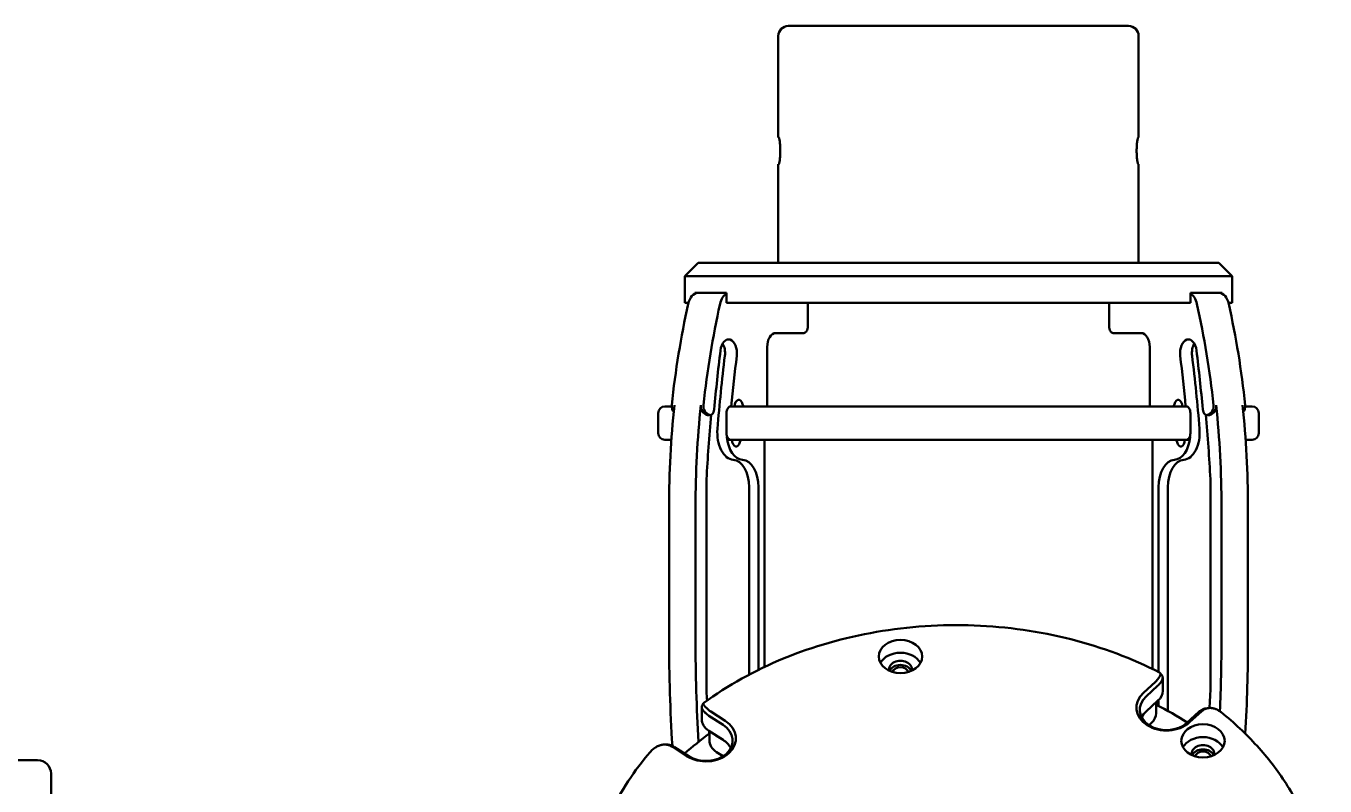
# Model space of a CAD drawing. Header units: millimetres. Extents: x 36 to 3196, y 27 to 5967.
# Drawn here: x 1680.5 to 1875.2, y 4339.2 to 4453.1 of the extents above; entities that cross this region are included whole.
import ezdxf

# ---------------------------------------------------------------- set-up
doc = ezdxf.new("R2010")
doc.units = ezdxf.units.MM
doc.layers.add('외형선(ISO)', color=7, linetype='Continuous', lineweight=50)

msp = doc.modelspace()

# ---------------------------------------------------------------- linework, layer by layer
at = {"layer": '외형선(ISO)'}
for p, q in [((1845.7728, 4453.094), (1794.7728, 4453.094)), ((1793.2728, 4436.394), (1793.2728, 4451.594)), ((1847.2728, 4436.394), (1847.2728, 4451.594)), ((1793.347, 4436.394), (1793.2728, 4436.394)), ((1847.2728, 4436.394), (1847.1987, 4436.394)), ((1793.2728, 4432.394), (1793.347, 4432.394)), ((1793.2728, 4417.594), (1793.2728, 4432.394)), ((1847.1987, 4432.394), (1847.2728, 4432.394)), ((1847.2728, 4417.594), (1847.2728, 4432.394)), ((1779.2728, 4415.594), (1781.2728, 4417.594)), ((1787.2128, 4417.594), (1781.2728, 4417.594)), ((1853.3329, 4417.594), (1787.2128, 4417.594)), ((1859.2728, 4417.594), (1853.3329, 4417.594)), ((1859.2728, 4417.594), (1861.2728, 4415.594)), ((1780.0553, 4415.594), (1779.2728, 4415.594)), ((1779.2728, 4415.594), (1779.2728, 4411.594)), ((1780.0553, 4415.594), (1785.9953, 4415.594)), ((1787.2128, 4415.594), (1785.9953, 4415.594)), ((1787.2128, 4415.594), (1853.3329, 4415.594)), ((1854.5504, 4415.594), (1853.3329, 4415.594)), ((1854.5504, 4415.594), (1860.4904, 4415.594)), ((1861.2728, 4415.594), (1860.4904, 4415.594)), ((1861.2728, 4411.594), (1861.2728, 4415.594)), ((1779.8071, 4411.594), (1779.2728, 4411.594)), ((1780.7583, 4412.9855), (1780.7583, 4413.094)), ((1780.7583, 4413.094), (1785.5185, 4413.094)), ((1785.5185, 4413.094), (1785.5185, 4411.594)), ((1785.9953, 4411.594), (1785.5185, 4411.594)), ((1787.2128, 4411.594), (1785.9953, 4411.594)), ((1853.3329, 4411.594), (1787.2128, 4411.594)), ((1797.6937, 4408.094), (1797.6937, 4411.594)), ((1842.852, 4411.594), (1842.852, 4408.094)), ((1854.5504, 4411.594), (1853.3329, 4411.594)), ((1855.0272, 4411.594), (1854.5504, 4411.594)), ((1855.0272, 4411.594), (1855.0272, 4413.094)), ((1855.0272, 4413.094), (1859.7874, 4413.094)), ((1859.7874, 4413.094), (1859.7874, 4412.9855)), ((1861.2728, 4411.594), (1860.7386, 4411.594)), ((1792.8845, 4407.094), (1797.0849, 4407.094)), ((1843.4608, 4407.094), (1847.6612, 4407.094)), ((1791.6061, 4396.094), (1791.6061, 4404.994)), ((1848.9396, 4404.994), (1848.9396, 4396.094)), ((1776.2728, 4396.094), (1777.2897, 4396.094)), ((1786.1274, 4396.094), (1787.8904, 4396.094)), ((1852.6553, 4396.094), (1787.8904, 4396.094)), ((1852.6553, 4396.094), (1854.4183, 4396.094)), ((1863.256, 4396.094), (1864.2728, 4396.094)), ((1775.2728, 4392.094), (1775.2728, 4395.094)), ((1782.0028, 4395.2121), (1782.407, 4394.9)), ((1782.3995, 4395.2121), (1782.8037, 4394.9)), ((1783.0627, 4394.805), (1782.666, 4394.805)), ((1785.5185, 4395.094), (1785.5185, 4392.094)), ((1855.0272, 4392.094), (1855.0272, 4395.094)), ((1857.8797, 4394.805), (1857.483, 4394.805)), ((1857.742, 4394.9), (1858.1462, 4395.2121)), ((1858.5429, 4395.2121), (1858.1387, 4394.9)), ((1865.2728, 4392.094), (1865.2728, 4395.094)), ((1777.2394, 4391.094), (1776.2728, 4391.094)), ((1785.8506, 4391.094), (1786.1274, 4391.094)), ((1787.8904, 4391.094), (1786.1274, 4391.094)), ((1787.8904, 4391.094), (1852.6553, 4391.094)), ((1791.2094, 4391.094), (1791.2094, 4357.0695)), ((1849.3363, 4356.7631), (1849.3363, 4391.094)), ((1854.4183, 4391.094), (1852.6553, 4391.094)), ((1854.4183, 4391.094), (1854.6951, 4391.094)), ((1864.2728, 4391.094), (1863.3063, 4391.094)), ((1782.5041, 4384.8182), (1782.5041, 4353.7614)), ((1858.0416, 4353.7614), (1858.0416, 4384.8182)), ((1788.9079, 4384.0014), (1788.9079, 4355.9185)), ((1790.2963, 4356.6278), (1790.2963, 4384.0014)), ((1850.2494, 4384.0014), (1850.2494, 4356.3079)), ((1851.6378, 4384.0014), (1851.6378, 4350.4815)), ((1776.8937, 4381.094), (1776.8937, 4361.094)), ((1780.8605, 4361.094), (1780.8605, 4381.094)), ((1859.6852, 4381.094), (1859.6852, 4361.094)), ((1863.652, 4361.094), (1863.652, 4381.094)), ((1850.4946, 4356.1604), (1850.7656, 4355.8128)), ((1850.8747, 4353.4952), (1850.8747, 4355.479)), ((1848.0035, 4353.2045), (1849.7898, 4354.8353)), ((1850.1728, 4354.2677), (1848.3865, 4352.6369)), ((1781.8491, 4351.2996), (1782.0562, 4351.6339)), ((1848.3865, 4350.3872), (1850.1728, 4352.018)), ((1849.1996, 4351.1295), (1848.3865, 4350.3872)), ((1849.9015, 4350.1641), (1849.9015, 4351.7702)), ((1850.2494, 4352.0909), (1850.2494, 4351.2321)), ((1781.7886, 4349.2671), (1781.7886, 4351.0796)), ((1784.9891, 4348.388), (1782.8603, 4349.7564)), ((1783.1817, 4350.3712), (1785.3105, 4349.0028)), ((1854.5149, 4348.6977), (1856.3012, 4350.3285)), ((1856.6842, 4350.4037), (1854.8979, 4348.7729)), ((1857.4014, 4350.8609), (1857.7259, 4350.9047)), ((1782.8603, 4347.5067), (1784.9891, 4346.1383)), ((1782.9485, 4346.079), (1782.9485, 4347.45)), ((1848.8319, 4348.3512), (1849.1996, 4348.6869)), ((1776.275, 4345.4425), (1776.5381, 4345.4379)), ((1784.9891, 4346.1383), (1784.0201, 4346.7611)), ((1779.5254, 4343.7214), (1777.3966, 4345.0898)), ((1777.718, 4345.0618), (1779.8468, 4343.6934)), ((1784.0201, 4344.3185), (1784.9891, 4343.6957)), ((1676.2728, 4343.094), (1682.2728, 4343.094)), ((1684.2728, 4334.4982), (1684.2728, 4341.094))]:
    msp.add_line(p, q, dxfattribs=at)
for centre, radius, start, end in [((1794.7728, 4451.594), 1.5, 90, 180), ((1845.7728, 4451.594), 1.5, 0, 90), ((1776.2728, 4395.094), 1, 90, 180), ((1864.2728, 4395.094), 1, 0, 90), ((1776.2728, 4392.094), 1, 180, 270), ((1864.2728, 4392.094), 1, 270, 0), ((1682.2728, 4341.094), 2, 0, 90)]:
    msp.add_arc(centre, radius, start, end, dxfattribs=at)
for centre, major_axis, ratio, start_param, end_param in [((1781.2019, 4410.594), (0, 2.5), 0.60876143, 0, 1.2199536), ((1785.962, 4410.594), (0, 2.5), 0.60876143, 0.29576277, 1.2199536), ((1854.5836, 4410.594), (0, 2.5), 0.60876143, 5.06323171, 5.98742253), ((1859.3438, 4410.594), (0, 2.5), 0.60876143, 5.06323171, 6.28318531), ((1830.2709, 4381.094), (0, 88.3333), 0.60876143, 1.2199536, 1.39791646), ((1835.0311, 4381.094), (0, -88.3333), 0.60876143, 4.36154625, 4.53950911), ((1805.5146, 4381.094), (0, 88.3333), 0.60876143, 4.88526885, 5.06323171), ((1810.2748, 4381.094), (0, -88.3333), 0.60876143, 1.74367619, 1.92163905), ((1797.0849, 4408.094), (0, -1), 0.60876143, 0, 1.57079633), ((1843.4608, 4408.094), (0, -1), 0.60876143, 4.71238898, 6.28318531), ((1785.8228, 4404.094), (0, 2.05), 0.60876143, 4.51553589, 7.65712854), ((1792.8845, 4404.994), (0, 2.1), 0.60876143, 0, 1.57079633), ((1847.6612, 4404.994), (0, 2.1), 0.60876143, 4.71238898, 6.28318531), ((1854.7229, 4404.094), (0, 2.05), 0.60876143, 4.90924207, 8.05083472), ((1892.0598, 4369.2898), (0, 180), 0.60876143, 1.37394324, 1.42377459), ((1890.2747, 4369.2898), (0, -175.9), 0.60876143, 4.51553589, 4.57867186), ((1784.0378, 4404.094), (0, -2.05), 0.60876143, 1.37394324, 2.34470439), ((1892.0598, 4369.2898), (0, -175.9), 0.60876143, 4.51553589, 4.5594098), ((1748.4859, 4369.2898), (0, 175.9), 0.60876143, 4.86536816, 4.90924207), ((1856.5079, 4404.094), (0, -2.05), 0.60876143, 3.93848092, 4.90924207), ((1750.271, 4369.2898), (0, -175.9), 0.60876143, 1.70451345, 1.76764942), ((1748.4859, 4369.2898), (0, -180), 0.60876143, 1.71781806, 1.76764942), ((1830.6676, 4381.094), (0, -88.3333), 0.60876143, 4.53950911, 4.71238898), ((1777.8983, 4396.1171), (0, -1), 0.60876143, 4.53950911, 5.75072454), ((1834.6344, 4381.094), (0, 88.3333), 0.60876143, 1.39791646, 1.57079633), ((1782.2617, 4396.1171), (0, 1), 0.60876143, 1.39791646, 2.70223177), ((1782.6584, 4396.1171), (0, 1), 0.60876143, 1.39791646, 2.70223177), ((1787.3447, 4396.094), (0, 1), 0.60876143, 5.05222589, 7.85398163), ((1788.2057, 4396.594), (0, -0.5), 0.60876143, 5.05222589, 6.28318531), ((1852.34, 4396.594), (0, -0.5), 0.60876143, 0, 1.23095942), ((1853.2009, 4396.094), (0, 1), 0.60876143, 4.71238898, 7.51414472), ((1857.8873, 4396.1171), (0, -1), 0.60876143, 0.43936089, 1.74367619), ((1858.284, 4396.1171), (0, -1), 0.60876143, 0.43936089, 1.74367619), ((1805.9113, 4381.094), (0, -88.3333), 0.60876143, 1.57079633, 1.74367619), ((1809.8781, 4381.094), (0, 88.3333), 0.60876143, 4.71238898, 4.88526885), ((1862.6474, 4396.1171), (0, 1), 0.60876143, 3.67405342, 4.88526885), ((1782.666, 4395.805), (0, -1), 0.60876143, 5.84382442, 6.28318531), ((1891.6631, 4369.2898), (0, -180), 0.60876143, 4.57002563, 4.62399415), ((1783.0627, 4395.805), (0, -1), 0.60876143, 5.84382442, 7.7069599), ((1857.483, 4395.805), (0, -1), 0.60876143, 4.85941071, 6.72254619), ((1748.8826, 4369.2898), (0, 180), 0.60876143, 4.80078381, 4.85475233), ((1857.8797, 4395.805), (0, -1), 0.60876143, 0, 0.43936089), ((1786.6231, 4392.194), (0, -4.1), 0.60876143, 4.57867186, 6.24087207), ((1853.9226, 4392.194), (0, -4.1), 0.60876143, 0.04231324, 1.70451345), ((1785.8506, 4391.594), (0, -0.5), 0.60876143, 4.87983706, 6.28318531), ((1788.0115, 4392.194), (0, -4.1), 0.60876143, 4.87983706, 6.24087207), ((1786.9481, 4391.094), (0, -1), 0.60876143, 4.71238898, 7.51414472), ((1787.809, 4390.594), (0, 0.5), 0.60876143, 0, 1.23095942), ((1852.5342, 4392.194), (0, -4.1), 0.60876143, 0.04231324, 1.40334825), ((1852.7367, 4390.594), (0, 0.5), 0.60876143, 5.05222589, 6.28318531), ((1853.5976, 4391.094), (0, -1), 0.60876143, 5.05222589, 7.85398163), ((1854.6951, 4391.594), (0, -0.5), 0.60876143, 0, 1.40334825), ((1786.412, 4384.0014), (0, 4.1), 0.60876143, 4.71238898, 6.24087207), ((1787.8003, 4384.0014), (0, 4.1), 0.60876143, 4.71238898, 6.24087207), ((1852.7454, 4384.0014), (0, 4.1), 0.60876143, 0.04231324, 1.57079633), ((1854.1337, 4384.0014), (0, 4.1), 0.60876143, 0.04231324, 1.57079633), ((1785, 4384.8182), (0, -4.1), 0.60876143, 4.62399415, 4.71238898), ((1855.5457, 4384.8182), (0, 4.1), 0.60876143, 4.71238898, 4.80078381), ((1869.121, 4361.094), (0, -151.5), 0.60876143, 4.71238898, 4.81722851), ((1873.0878, 4361.094), (0, 151.5), 0.60876143, 1.57079633, 1.67156277), ((1767.4579, 4361.094), (0, -151.5), 0.60876143, 1.50022122, 1.57079633), ((1771.4246, 4361.094), (0, 151.5), 0.60876143, 4.6196442, 4.71238898), ((1811.5756, 4356.7061), (-3.25, 0), 0.76604444, 3.53926866, 5.8855093), ((1811.5756, 4356.7061), (1.7, 0), 0.76604444, 6.12648274, 9.58148053), ((1811.5756, 4356.0633), (-1.7, 0), 0.76604444, 3.46188388, 5.96289408), ((1811.5756, 4356.0633), (1.25, 0), 0.76604444, 0.27337348, 2.86821917), ((1785, 4353.7614), (0, -4.1), 0.60876143, 4.71238898, 4.80078381), ((1891.6631, 4369.2898), (0, -180), 0.60876143, 4.80078381, 4.80841966), ((1851.4507, 4350.9887), (-4.5, 0), 0.76604444, 5.58505361, 8.72664626), ((1847.8747, 4356.0663), (-2.5, 0), 0.76604444, 2.44346095, 2.55391055), ((1847.8747, 4355.7449), (-3, 0), 0.76604444, 2.44346095, 2.55391055), ((1847.8747, 4353.4952), (3, 0), 0.76604444, 5.58505361, 6.28318531), ((1748.8826, 4369.2898), (0, 180), 0.60876143, 4.61015388, 4.62399415), ((1855.5457, 4353.7614), (0, 4.1), 0.60876143, 4.62399415, 4.71238898), ((1851.4507, 4350.6673), (-4, 0), 0.76604444, 5.58505361, 8.72664626), ((1819.9541, 4317.2206), (-53.75, 0), 0.76604444, 4.01309168, 4.12142694), ((1784.7886, 4349.2671), (-3, 0), 0.76604444, 0, 0.87266463), ((1784.7886, 4351.5169), (-3, 0), 0.76604444, 0.76221503, 0.87266463), ((1784.7886, 4351.8383), (-2.5, 0), 0.76604444, 0.76221503, 0.87266463), ((1851.4507, 4348.4176), (-4, 0), 0.76604444, 5.58505361, 5.90728934), ((1851.4507, 4348.4176), (-4, 0), 0.76604444, 5.58505361, 5.90728934), ((1846.9015, 4350.1641), (3, 0), 0.76604444, 5.58505361, 6.28318531), ((1858.5993, 4348.8513), (3, 0), 0.76604444, 2.33301136, 2.44346095), ((1858.5993, 4349.1727), (2.5, 0), 0.76604444, 2.33301136, 2.44346095), ((1782.4179, 4346.3621), (4.5, 0), 0.76604444, 4.01425728, 7.15584993), ((1782.4179, 4346.0407), (4, 0), 0.76604444, 4.01425728, 7.15584993), ((1891.6631, 4369.2898), (0, -180), 0.60876143, 4.83382147, 4.83617308), ((1819.9541, 4317.2206), (-53.75, 0), 0.76604444, 5.47177633, 5.57217233), ((1785.9485, 4346.079), (-3, 0), 0.76604444, 0, 0.87266463), ((1782.4179, 4343.791), (4, 0), 0.76604444, 0.37589597, 0.87266463), ((1782.4179, 4343.791), (4, 0), 0.76604444, 0.37589597, 0.87266463), ((1856.9158, 4344.0645), (-3.25, 0), 0.76604444, 3.53926866, 5.8855093), ((1856.9158, 4344.0645), (1.7, 0), 0.76604444, 6.12648274, 9.58148053), ((1775.7896, 4343.6227), (2.5, 0), 0.76604444, 0.87266463, 0.98311422), ((1775.7896, 4343.3014), (3, 0), 0.76604444, 0.87266463, 0.98311422), ((1782.4179, 4341.3484), (-4, 0), 0.76604444, 4.01368803, 4.01425728), ((1856.9158, 4343.4217), (-1.7, 0), 0.76604444, 3.46188388, 5.96289408), ((1856.9158, 4343.4217), (1.25, 0), 0.76604444, 0.27337348, 2.86821917)]:
    msp.add_ellipse(centre, major_axis=major_axis, ratio=ratio, start_param=start_param, end_param=end_param, dxfattribs=at)
for centre in [(1811.5756, 4358.6345), (1856.9158, 4345.9928)]:
    msp.add_ellipse(centre, major_axis=(-3.25, 0), ratio=0.76604444, dxfattribs=at)
for points, knots in [([(1793.347, 4436.394), (1793.3657, 4436.394), (1793.3896, 4436.3436), (1793.4404, 4436.1389), (1793.4671, 4435.9847), (1793.5123, 4435.6296), (1793.5338, 4435.4052), (1793.5631, 4434.913), (1793.5708, 4434.6453), (1793.5708, 4434.1428), (1793.5631, 4433.875), (1793.5338, 4433.3829), (1793.5123, 4433.1585), (1793.4671, 4432.8033), (1793.4404, 4432.6491), (1793.3896, 4432.4445), (1793.3657, 4432.394), (1793.347, 4432.394)], [0.301528549, 0.301528549, 0.301528549, 0.301528549, 0.377277233, 0.377277233, 0.453025917, 0.453025917, 0.528399273, 0.528399273, 0.603772629, 0.603772629, 0.679145985, 0.679145985, 0.754519341, 0.754519341, 0.830268025, 0.830268025, 0.906016709, 0.906016709, 0.906016709, 0.906016709]), ([(1847.1987, 4432.394), (1847.18, 4432.394), (1847.1561, 4432.4445), (1847.1053, 4432.6491), (1847.0786, 4432.8033), (1847.0334, 4433.1585), (1847.0119, 4433.3829), (1846.9826, 4433.875), (1846.9749, 4434.1428), (1846.9749, 4434.6453), (1846.9826, 4434.913), (1847.0119, 4435.4052), (1847.0334, 4435.6296), (1847.0786, 4435.9847), (1847.1053, 4436.1389), (1847.1561, 4436.3436), (1847.18, 4436.394), (1847.1987, 4436.394)], [0.301528549, 0.301528549, 0.301528549, 0.301528549, 0.377277233, 0.377277233, 0.453025917, 0.453025917, 0.528399273, 0.528399273, 0.603772629, 0.603772629, 0.679145985, 0.679145985, 0.754519341, 0.754519341, 0.830268025, 0.830268025, 0.906016709, 0.906016709, 0.906016709, 0.906016709]), ([(1786.1274, 4396.094), (1786.0522, 4396.094), (1785.9638, 4396.0651), (1785.8249, 4395.9707), (1785.7499, 4395.8884), (1785.6436, 4395.7138), (1785.5936, 4395.5907), (1785.536, 4395.3627), (1785.5185, 4395.2174), (1785.5185, 4395.094)], [-0.148116279, -0.148116279, -0.148116279, -0.148116279, -0.111077154, -0.111077154, -0.074046255, -0.074046255, -0.037021282, -0.037021282, 0, 0, 0, 0]), ([(1855.0272, 4395.094), (1855.0272, 4395.2174), (1855.0096, 4395.3627), (1854.9521, 4395.5907), (1854.902, 4395.7138), (1854.7958, 4395.8884), (1854.7208, 4395.9707), (1854.5819, 4396.0651), (1854.4935, 4396.094), (1854.4183, 4396.094)], [0, 0, 0, 0, 0.037021282, 0.037021282, 0.074046255, 0.074046255, 0.111077154, 0.111077154, 0.148116279, 0.148116279, 0.148116279, 0.148116279]), ([(1785.5185, 4392.094), (1785.5185, 4391.9706), (1785.536, 4391.8254), (1785.5936, 4391.5974), (1785.6436, 4391.4742), (1785.7499, 4391.2997), (1785.8249, 4391.2174), (1785.9638, 4391.1229), (1786.0522, 4391.094), (1786.1274, 4391.094)], [-0.592497016, -0.592497016, -0.592497016, -0.592497016, -0.555475734, -0.555475734, -0.518450761, -0.518450761, -0.481419862, -0.481419862, -0.444380737, -0.444380737, -0.444380737, -0.444380737]), ([(1854.4183, 4391.094), (1854.4935, 4391.094), (1854.5819, 4391.1229), (1854.7208, 4391.2174), (1854.7958, 4391.2997), (1854.902, 4391.4742), (1854.9521, 4391.5974), (1855.0096, 4391.8254), (1855.0272, 4391.9706), (1855.0272, 4392.094)], [-0.148116279, -0.148116279, -0.148116279, -0.148116279, -0.111077154, -0.111077154, -0.074046255, -0.074046255, -0.037021282, -0.037021282, 0, 0, 0, 0]), ([(1782.0872, 4351.6668), (1785.7037, 4354.3138), (1789.7677, 4356.5677), (1798.4995, 4360.1525), (1803.167, 4361.4832), (1812.7813, 4363.1404), (1817.7275, 4363.4668), (1827.5582, 4363.0952), (1832.4419, 4362.3972), (1841.8099, 4360.0194), (1846.2935, 4358.3399), (1850.4203, 4356.2205)], [1.8553784, 1.8553784, 1.8553784, 1.8553784, 2.12602027, 2.12602027, 2.39666215, 2.39666215, 2.66730403, 2.66730403, 2.9379459, 2.9379459, 3.20858778, 3.20858778, 3.20858778, 3.20858778]), ([(1849.9553, 4355.0045), (1850.0234, 4355.0822), (1850.0853, 4355.1565), (1850.1413, 4355.2277), (1850.1694, 4355.2632), (1850.1959, 4355.298), (1850.221, 4355.3321), (1850.2461, 4355.3661), (1850.2698, 4355.3994), (1850.292, 4355.4319), (1850.3143, 4355.4644), (1850.3351, 4355.4963), (1850.3542, 4355.5268), (1850.3733, 4355.5574), (1850.3908, 4355.5869), (1850.4068, 4355.6153), (1850.4227, 4355.6437), (1850.4371, 4355.6711), (1850.45, 4355.6975), (1850.463, 4355.7239), (1850.4745, 4355.7493), (1850.4845, 4355.7737), (1850.4946, 4355.7982), (1850.5033, 4355.8217), (1850.5106, 4355.8443), (1850.5179, 4355.8668), (1850.5238, 4355.8882), (1850.5283, 4355.9086), (1850.5329, 4355.9289), (1850.5361, 4355.9483), (1850.5381, 4355.9666), (1850.5401, 4355.985), (1850.5409, 4356.0023), (1850.5405, 4356.0188), (1850.5401, 4356.0352), (1850.5385, 4356.0508), (1850.5359, 4356.0654), (1850.5332, 4356.0801), (1850.5294, 4356.0938), (1850.5245, 4356.1068), (1850.5196, 4356.1197), (1850.5137, 4356.1318), (1850.5067, 4356.143), (1850.4997, 4356.1543), (1850.4917, 4356.1647), (1850.4828, 4356.1742), (1850.4654, 4356.1927), (1850.4444, 4356.2081), (1850.4203, 4356.2205)], [-1, -1, -1, -1, -0.9375, -0.9375, -0.9375, -0.90625, -0.90625, -0.90625, -0.875, -0.875, -0.875, -0.84375, -0.84375, -0.84375, -0.8125, -0.8125, -0.8125, -0.78125, -0.78125, -0.78125, -0.75, -0.75, -0.75, -0.71875, -0.71875, -0.71875, -0.6875, -0.6875, -0.6875, -0.65625, -0.65625, -0.65625, -0.625, -0.625, -0.625, -0.59375, -0.59375, -0.59375, -0.5625, -0.5625, -0.5625, -0.53125, -0.53125, -0.53125, -0.5, -0.5, -0.5, -0.439076518, -0.439076518, -0.439076518, -0.439076518]), ([(1850.7656, 4355.8128), (1850.7727, 4355.8036), (1850.7796, 4355.7941), (1850.7862, 4355.7844), (1850.7981, 4355.7668), (1850.8088, 4355.7485), (1850.8184, 4355.7294), (1850.828, 4355.7104), (1850.8364, 4355.6906), (1850.8436, 4355.67), (1850.8509, 4355.6495), (1850.8569, 4355.6282), (1850.8616, 4355.6061), (1850.8664, 4355.584), (1850.8699, 4355.561), (1850.8721, 4355.5373), (1850.8743, 4355.5135), (1850.8751, 4355.4889), (1850.8745, 4355.4634), (1850.8739, 4355.4379), (1850.8719, 4355.4115), (1850.8684, 4355.384), (1850.8649, 4355.3566), (1850.8598, 4355.3284), (1850.8532, 4355.2995), (1850.8466, 4355.2706), (1850.8384, 4355.2409), (1850.8286, 4355.2104), (1850.8188, 4355.18), (1850.8074, 4355.1488), (1850.7943, 4355.1168), (1850.7812, 4355.0847), (1850.7663, 4355.0519), (1850.7497, 4355.0182), (1850.7331, 4354.9845), (1850.7145, 4354.9497), (1850.6943, 4354.9146), (1850.6741, 4354.8795), (1850.6523, 4354.844), (1850.6288, 4354.8079), (1850.6053, 4354.7719), (1850.5802, 4354.7354), (1850.5533, 4354.6985), (1850.4996, 4354.6245), (1850.4391, 4354.5487), (1850.3714, 4354.4708)], [-0.485998863, -0.485998863, -0.485998863, -0.485998863, -0.46875, -0.46875, -0.46875, -0.4375, -0.4375, -0.4375, -0.40625, -0.40625, -0.40625, -0.375, -0.375, -0.375, -0.34375, -0.34375, -0.34375, -0.3125, -0.3125, -0.3125, -0.28125, -0.28125, -0.28125, -0.25, -0.25, -0.25, -0.21875, -0.21875, -0.21875, -0.1875, -0.1875, -0.1875, -0.15625, -0.15625, -0.15625, -0.125, -0.125, -0.125, -0.09375, -0.09375, -0.09375, -0.0625, -0.0625, -0.0625, 0, 0, 0, 0]), ([(1782.6187, 4349.93), (1782.5343, 4349.9977), (1782.4567, 4350.0643), (1782.3853, 4350.1298), (1782.3496, 4350.1626), (1782.3155, 4350.1951), (1782.2829, 4350.2274), (1782.2503, 4350.2596), (1782.2193, 4350.2917), (1782.1898, 4350.3234), (1782.1603, 4350.3552), (1782.1322, 4350.3868), (1782.1061, 4350.4177), (1782.08, 4350.4485), (1782.0557, 4350.4788), (1782.0332, 4350.5084), (1782.0106, 4350.538), (1781.9898, 4350.5671), (1781.9705, 4350.5956), (1781.9513, 4350.6241), (1781.9337, 4350.652), (1781.9177, 4350.6794), (1781.9016, 4350.7068), (1781.8871, 4350.7337), (1781.8741, 4350.76), (1781.8612, 4350.7863), (1781.8499, 4350.8119), (1781.8401, 4350.8367), (1781.8302, 4350.8615), (1781.8219, 4350.8856), (1781.815, 4350.9091), (1781.8082, 4350.9325), (1781.8027, 4350.9553), (1781.7985, 4350.9774), (1781.7944, 4350.9996), (1781.7916, 4351.0211), (1781.79, 4351.0421), (1781.7885, 4351.063), (1781.7882, 4351.0833), (1781.7892, 4351.1031), (1781.7902, 4351.1228), (1781.7924, 4351.142), (1781.7958, 4351.1606), (1781.7992, 4351.1793), (1781.8037, 4351.1972), (1781.8094, 4351.2145), (1781.8194, 4351.2448), (1781.8327, 4351.2732), (1781.8491, 4351.2996)], [-1, -1, -1, -1, -0.9375, -0.9375, -0.9375, -0.90625, -0.90625, -0.90625, -0.875, -0.875, -0.875, -0.84375, -0.84375, -0.84375, -0.8125, -0.8125, -0.8125, -0.78125, -0.78125, -0.78125, -0.75, -0.75, -0.75, -0.71875, -0.71875, -0.71875, -0.6875, -0.6875, -0.6875, -0.65625, -0.65625, -0.65625, -0.625, -0.625, -0.625, -0.59375, -0.59375, -0.59375, -0.5625, -0.5625, -0.5625, -0.53125, -0.53125, -0.53125, -0.5, -0.5, -0.5, -0.445219043, -0.445219043, -0.445219043, -0.445219043]), ([(1782.0872, 4351.6668), (1782.0766, 4351.659), (1782.0676, 4351.6501), (1782.0604, 4351.6401), (1782.0496, 4351.6251), (1782.0427, 4351.6076), (1782.04, 4351.5872), (1782.0387, 4351.5769), (1782.0384, 4351.566), (1782.0392, 4351.5543), (1782.0401, 4351.5427), (1782.042, 4351.5303), (1782.0451, 4351.5173), (1782.0483, 4351.5042), (1782.0525, 4351.4905), (1782.058, 4351.476), (1782.0635, 4351.4616), (1782.0701, 4351.4464), (1782.0781, 4351.4304), (1782.086, 4351.4145), (1782.0952, 4351.3978), (1782.1057, 4351.3803), (1782.1162, 4351.3627), (1782.128, 4351.3444), (1782.1413, 4351.3253), (1782.1545, 4351.3061), (1782.1692, 4351.2861), (1782.1854, 4351.2651), (1782.2016, 4351.2441), (1782.2193, 4351.2223), (1782.2383, 4351.1998), (1782.2573, 4351.1773), (1782.2778, 4351.1541), (1782.2998, 4351.13), (1782.3217, 4351.106), (1782.3452, 4351.0811), (1782.3702, 4351.0555), (1782.3952, 4351.0298), (1782.4217, 4351.0033), (1782.4499, 4350.9759), (1782.4781, 4350.9485), (1782.5082, 4350.92), (1782.5395, 4350.8911), (1782.5708, 4350.8622), (1782.6034, 4350.8327), (1782.6374, 4350.8026), (1782.6713, 4350.7725), (1782.7067, 4350.7419), (1782.7434, 4350.7106), (1782.8168, 4350.6482), (1782.8956, 4350.5833), (1782.9804, 4350.5159)], [-0.604558636, -0.604558636, -0.604558636, -0.604558636, -0.5625, -0.5625, -0.5625, -0.5, -0.5, -0.5, -0.46875, -0.46875, -0.46875, -0.4375, -0.4375, -0.4375, -0.40625, -0.40625, -0.40625, -0.375, -0.375, -0.375, -0.34375, -0.34375, -0.34375, -0.3125, -0.3125, -0.3125, -0.28125, -0.28125, -0.28125, -0.25, -0.25, -0.25, -0.21875, -0.21875, -0.21875, -0.1875, -0.1875, -0.1875, -0.15625, -0.15625, -0.15625, -0.125, -0.125, -0.125, -0.09375, -0.09375, -0.09375, -0.0625, -0.0625, -0.0625, 0, 0, 0, 0]), ([(1856.5277, 4350.5135), (1856.6161, 4350.5782), (1856.7083, 4350.6337), (1856.8038, 4350.6807), (1856.8516, 4350.7042), (1856.9002, 4350.7256), (1856.9497, 4350.745), (1856.9992, 4350.7643), (1857.0495, 4350.7815), (1857.1007, 4350.7967), (1857.1519, 4350.8119), (1857.2041, 4350.825), (1857.2562, 4350.8359), (1857.3044, 4350.846), (1857.3528, 4350.8543), (1857.4014, 4350.8609)], [-1, -1, -1, -1, -0.9375, -0.9375, -0.9375, -0.90625, -0.90625, -0.90625, -0.875, -0.875, -0.875, -0.84375, -0.84375, -0.84375, -0.814797002, -0.814797002, -0.814797002, -0.814797002]), ([(1859.6409, 4350.2715), (1859.5702, 4350.3283), (1859.4977, 4350.3823), (1859.4233, 4350.4332), (1859.3406, 4350.4898), (1859.2556, 4350.5427), (1859.1681, 4350.5914), (1859.1243, 4350.6157), (1859.0799, 4350.6391), (1859.0348, 4350.6613), (1858.9898, 4350.6835), (1858.9444, 4350.7043), (1858.8987, 4350.7239), (1858.853, 4350.7435), (1858.8069, 4350.7618), (1858.7604, 4350.7788), (1858.7139, 4350.7957), (1858.6671, 4350.8113), (1858.6199, 4350.8255), (1858.5726, 4350.8397), (1858.525, 4350.8524), (1858.4769, 4350.8637), (1858.4289, 4350.8749), (1858.3804, 4350.8847), (1858.3315, 4350.8928), (1858.2825, 4350.901), (1858.2332, 4350.9075), (1858.1833, 4350.9123), (1858.1334, 4350.9172), (1858.0834, 4350.9202), (1858.0334, 4350.9214), (1857.9834, 4350.9226), (1857.9335, 4350.9219), (1857.8835, 4350.9193), (1857.8335, 4350.9168), (1857.7835, 4350.9123), (1857.7336, 4350.9057), (1857.6836, 4350.8992), (1857.6336, 4350.8906), (1857.5836, 4350.8799), (1857.5337, 4350.8691), (1857.4834, 4350.8561), (1857.434, 4350.8411), (1857.3847, 4350.826), (1857.3359, 4350.8089), (1857.2878, 4350.7896), (1857.2397, 4350.7704), (1857.1923, 4350.749), (1857.1455, 4350.7255), (1857.052, 4350.6784), (1856.9611, 4350.6228), (1856.873, 4350.5579)], [-0.618750475, -0.618750475, -0.618750475, -0.618750475, -0.5625, -0.5625, -0.5625, -0.5, -0.5, -0.5, -0.46875, -0.46875, -0.46875, -0.4375, -0.4375, -0.4375, -0.40625, -0.40625, -0.40625, -0.375, -0.375, -0.375, -0.34375, -0.34375, -0.34375, -0.3125, -0.3125, -0.3125, -0.28125, -0.28125, -0.28125, -0.25, -0.25, -0.25, -0.21875, -0.21875, -0.21875, -0.1875, -0.1875, -0.1875, -0.15625, -0.15625, -0.15625, -0.125, -0.125, -0.125, -0.09375, -0.09375, -0.09375, -0.0625, -0.0625, -0.0625, 0, 0, 0, 0]), ([(1859.6409, 4350.2715), (1861.5885, 4348.7074), (1863.3874, 4347.0237), (1866.6429, 4343.4512), (1868.0995, 4341.5623), (1870.6306, 4337.6198), (1871.7051, 4335.5661), (1873.4395, 4331.3419), (1874.0992, 4329.1714), (1874.9815, 4324.7692), (1875.2041, 4322.5376), (1875.2041, 4320.306)], [3.427002256, 3.427002256, 3.427002256, 3.427002256, 3.579359846, 3.579359846, 3.731717436, 3.731717436, 3.884075025, 3.884075025, 4.036432615, 4.036432615, 4.188790205, 4.188790205, 4.188790205, 4.188790205]), ([(1777.1757, 4345.2166), (1777.0742, 4345.2688), (1776.971, 4345.3114), (1776.8662, 4345.3451), (1776.8137, 4345.362), (1776.7609, 4345.3767), (1776.7076, 4345.3891), (1776.6544, 4345.4016), (1776.6007, 4345.4119), (1776.5466, 4345.42), (1776.4926, 4345.4281), (1776.4379, 4345.4341), (1776.3838, 4345.4378), (1776.3297, 4345.4416), (1776.2758, 4345.4432), (1776.2222, 4345.4428), (1776.1687, 4345.4424), (1776.1154, 4345.44), (1776.0624, 4345.4357), (1776.0093, 4345.4314), (1775.9566, 4345.4251), (1775.9041, 4345.4171), (1775.8515, 4345.409), (1775.7992, 4345.3991), (1775.7472, 4345.3875), (1775.6953, 4345.3758), (1775.6442, 4345.3625), (1775.5937, 4345.3477), (1775.5432, 4345.3329), (1775.4934, 4345.3166), (1775.4442, 4345.2988), (1775.3951, 4345.281), (1775.3466, 4345.2618), (1775.2987, 4345.2413), (1775.2508, 4345.2207), (1775.2035, 4345.1988), (1775.1568, 4345.1757), (1775.1101, 4345.1525), (1775.0639, 4345.128), (1775.0184, 4345.1023), (1774.9728, 4345.0765), (1774.9278, 4345.0496), (1774.8833, 4345.0214), (1774.8388, 4344.9932), (1774.795, 4344.964), (1774.7522, 4344.9338), (1774.6665, 4344.8735), (1774.5839, 4344.8094), (1774.5044, 4344.7419), (1774.4249, 4344.6745), (1774.3483, 4344.6036), (1774.2745, 4344.5296), (1774.2053, 4344.4603), (1774.1386, 4344.3882), (1774.0741, 4344.3134)], [-1, -1, -1, -1, -0.9375, -0.9375, -0.9375, -0.90625, -0.90625, -0.90625, -0.875, -0.875, -0.875, -0.84375, -0.84375, -0.84375, -0.8125, -0.8125, -0.8125, -0.78125, -0.78125, -0.78125, -0.75, -0.75, -0.75, -0.71875, -0.71875, -0.71875, -0.6875, -0.6875, -0.6875, -0.65625, -0.65625, -0.65625, -0.625, -0.625, -0.625, -0.59375, -0.59375, -0.59375, -0.5625, -0.5625, -0.5625, -0.53125, -0.53125, -0.53125, -0.5, -0.5, -0.5, -0.4375, -0.4375, -0.4375, -0.375, -0.375, -0.375, -0.316429246, -0.316429246, -0.316429246, -0.316429246]), ([(1776.5381, 4345.4379), (1776.5742, 4345.4373), (1776.6103, 4345.4358), (1776.6465, 4345.4334), (1776.7024, 4345.4298), (1776.7587, 4345.4239), (1776.8142, 4345.4159), (1776.8697, 4345.4078), (1776.9246, 4345.3977), (1776.979, 4345.3853), (1777.0334, 4345.373), (1777.0873, 4345.3584), (1777.1405, 4345.3417), (1777.247, 4345.3082), (1777.3512, 4345.2658), (1777.4529, 4345.2139)], [-0.17651888, -0.17651888, -0.17651888, -0.17651888, -0.15625, -0.15625, -0.15625, -0.125, -0.125, -0.125, -0.09375, -0.09375, -0.09375, -0.0625, -0.0625, -0.0625, 0, 0, 0, 0]), ([(1764.7041, 4320.306), (1764.7041, 4322.0151), (1764.8345, 4323.7241), (1765.3533, 4327.1148), (1765.7417, 4328.7963), (1766.7686, 4332.1058), (1767.4071, 4333.7338), (1768.922, 4336.9125), (1769.7984, 4338.4632), (1771.7738, 4341.4665), (1772.8727, 4342.9191), (1774.0741, 4344.3134)], [1.047197551, 1.047197551, 1.047197551, 1.047197551, 1.163879578, 1.163879578, 1.280561606, 1.280561606, 1.397243633, 1.397243633, 1.51392566, 1.51392566, 1.630607687, 1.630607687, 1.630607687, 1.630607687])]:
    msp.add_open_spline(points, degree=3, knots=knots, dxfattribs=at)

doc.saveas('drawing.dxf')
